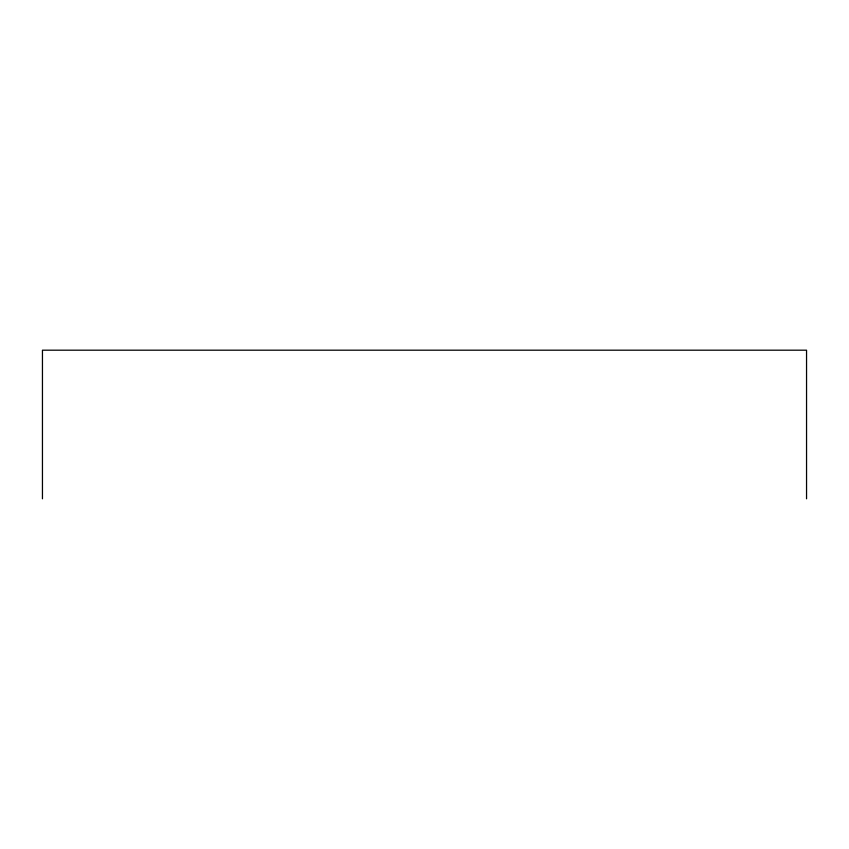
<?xml version="1.0" encoding="UTF-8"?>
<svg xmlns="http://www.w3.org/2000/svg" width="849" height="849" viewBox="0 0 849 849"><rect width="100%" height="100%" fill="white"/><g stroke="black" fill="none" stroke-linecap="round" stroke-linejoin="round"><path stroke-width="1.27" d="M806.55 498.809L806.55 350.191L42.45 350.191L42.45 498.809"/></g></svg>
